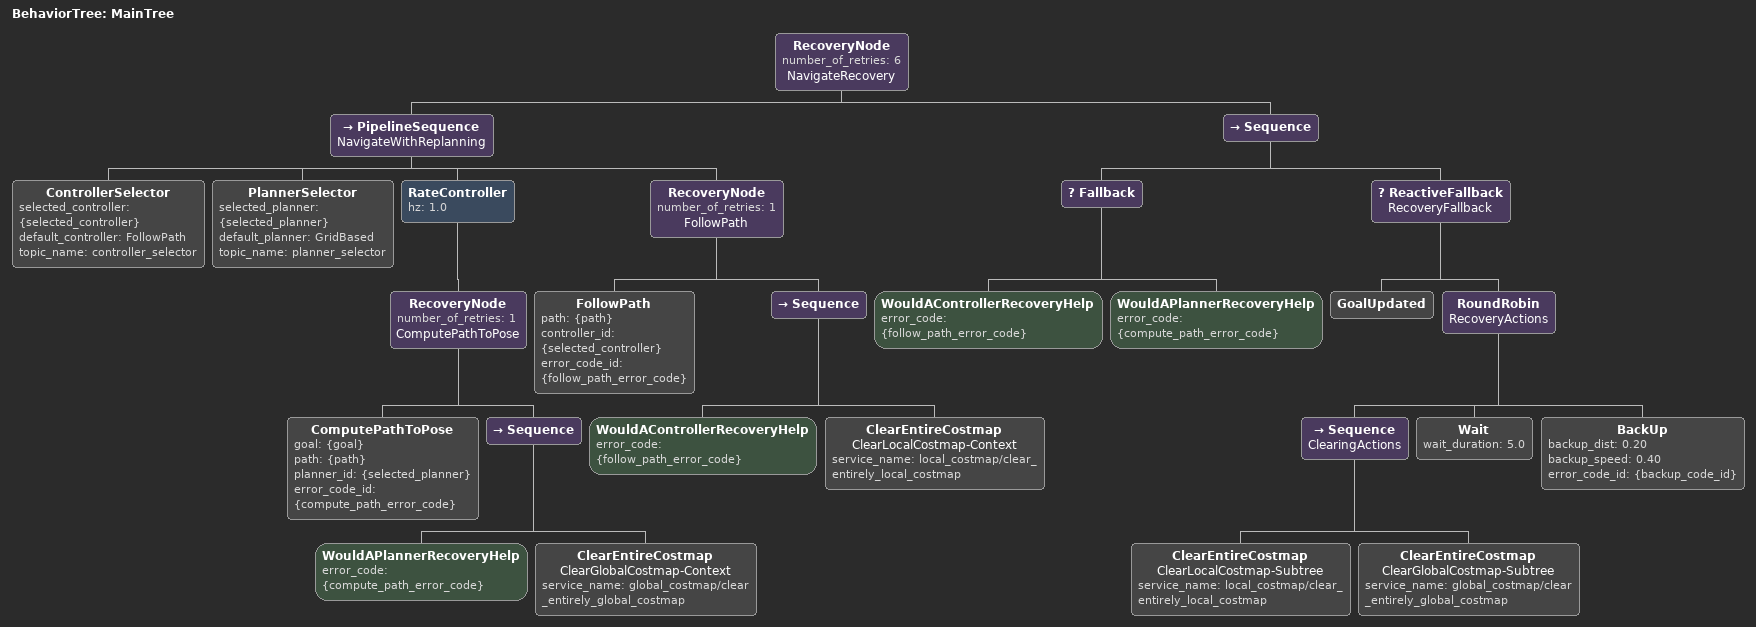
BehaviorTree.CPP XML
<!-- Nav2 Jazzy default NavigateToPose recovery tree, with GO2-capable backup speed. -->
<root BTCPP_format="4" main_tree_to_execute="MainTree">
  <BehaviorTree ID="MainTree">
    <RecoveryNode number_of_retries="6" name="NavigateRecovery">
      <PipelineSequence name="NavigateWithReplanning">
        <ControllerSelector selected_controller="{selected_controller}" default_controller="FollowPath" topic_name="controller_selector"/>
        <PlannerSelector selected_planner="{selected_planner}" default_planner="GridBased" topic_name="planner_selector"/>
        <RateController hz="1.0">
          <RecoveryNode number_of_retries="1" name="ComputePathToPose">
            <ComputePathToPose goal="{goal}" path="{path}" planner_id="{selected_planner}" error_code_id="{compute_path_error_code}"/>
            <Sequence>
              <WouldAPlannerRecoveryHelp error_code="{compute_path_error_code}"/>
              <ClearEntireCostmap name="ClearGlobalCostmap-Context" service_name="global_costmap/clear_entirely_global_costmap"/>
            </Sequence>
          </RecoveryNode>
        </RateController>
        <RecoveryNode number_of_retries="1" name="FollowPath">
          <FollowPath path="{path}" controller_id="{selected_controller}" error_code_id="{follow_path_error_code}"/>
          <Sequence>
            <WouldAControllerRecoveryHelp error_code="{follow_path_error_code}"/>
            <ClearEntireCostmap name="ClearLocalCostmap-Context" service_name="local_costmap/clear_entirely_local_costmap"/>
          </Sequence>
        </RecoveryNode>
      </PipelineSequence>
      <Sequence>
        <Fallback>
          <WouldAControllerRecoveryHelp error_code="{follow_path_error_code}"/>
          <WouldAPlannerRecoveryHelp error_code="{compute_path_error_code}"/>
        </Fallback>
        <ReactiveFallback name="RecoveryFallback">
          <GoalUpdated/>
          <RoundRobin name="RecoveryActions">
            <Sequence name="ClearingActions">
              <ClearEntireCostmap name="ClearLocalCostmap-Subtree" service_name="local_costmap/clear_entirely_local_costmap"/>
              <ClearEntireCostmap name="ClearGlobalCostmap-Subtree" service_name="global_costmap/clear_entirely_global_costmap"/>
            </Sequence>
            <!-- 2026-08-25：去掉 Spin。它固定逆时针旋转 90° 不看障碍物在哪，
                 卡在障碍物旁时反而向左扫上去（pic29 实测 23 次恢复循环）。
                 Go2 是全向轮，不需要原地探路。 -->
            <Wait wait_duration="5.0"/>
            <BackUp backup_dist="0.20" backup_speed="0.40" error_code_id="{backup_code_id}"/>
          </RoundRobin>
        </ReactiveFallback>
      </Sequence>
    </RecoveryNode>
  </BehaviorTree>
</root>
